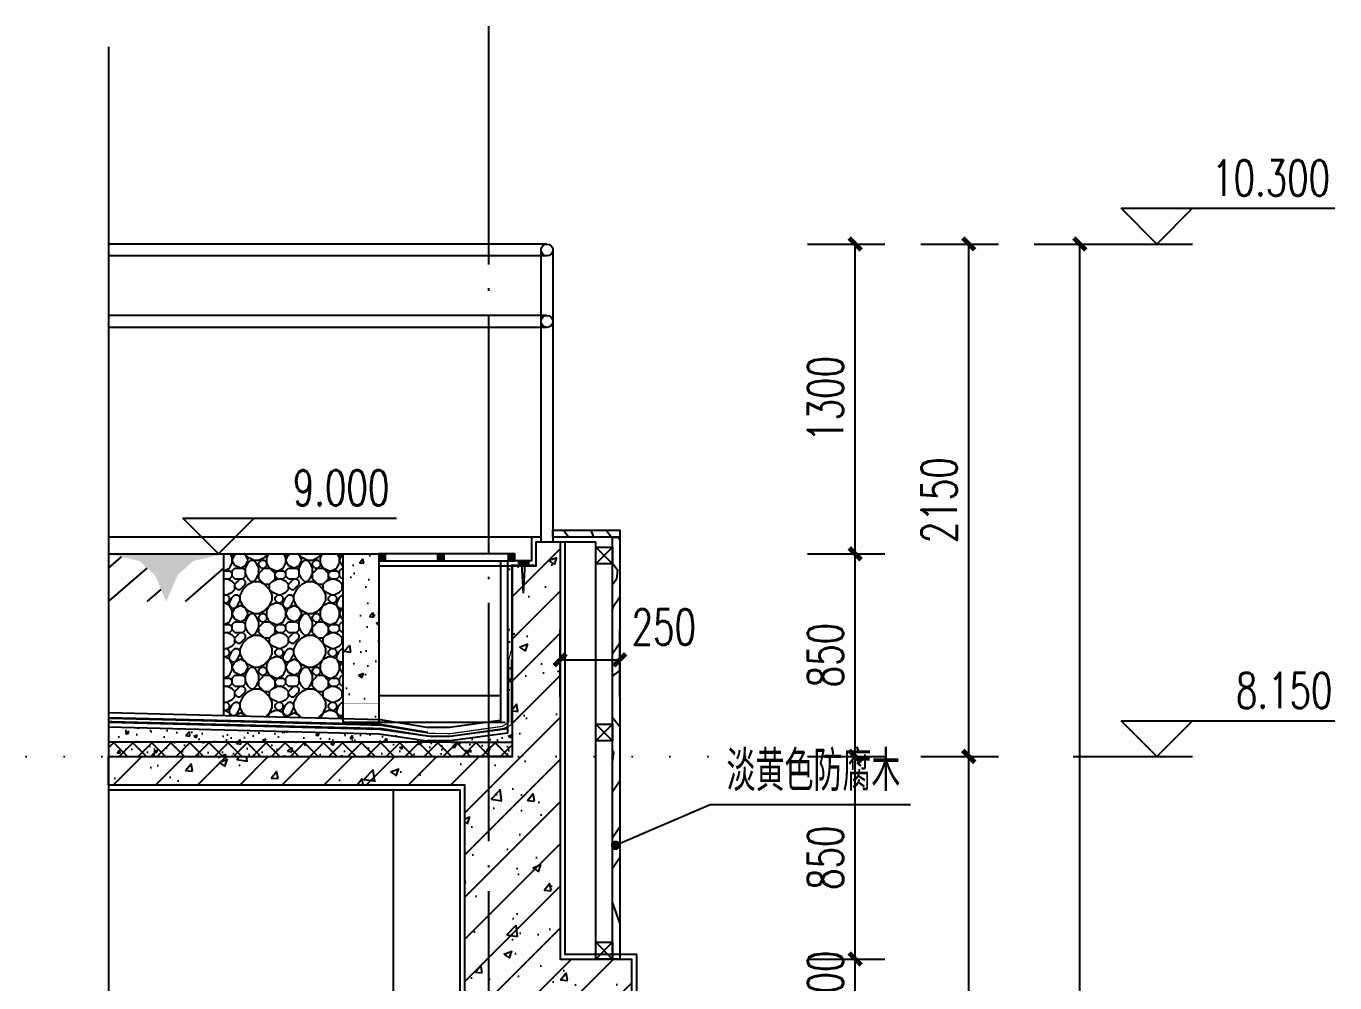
# Model space of a CAD drawing. Header units: millimetres. Extents: x -1048436 to -185795, y -983427 to 400387.
# Drawn here: x -592670 to -587180, y -728714 to -724700 of the extents above; entities that cross this region are included whole.
import ezdxf

# ---------------------------------------------------------------- set-up
doc = ezdxf.new("R2010")
doc.units = ezdxf.units.MM
doc.header["$LTSCALE"] = 500
for name, pattern in [('A-FP_05$0$pln_L5$0$Col_L4$0$PHANTOM', [63.5, 31.75, -6.35, 6.35, -6.35, 6.35, -6.35]), ('DASH', [0.35, 0.25, -0.1]), ('DOT2', [3.175, 0, -3.175]), ('DOTE', [2.42, 2, -0.2, 0.02, -0.2]), ('HIDDEN2', [0.1875, 0.125, -0.0625])]:
    doc.linetypes.add(name, pattern=pattern)
for name, color, linetype in [('JJ金属', 62, 'Continuous'), ('PUB_DIM', 3, 'Continuous'), ('建-填充', 9, 'Continuous'), ('建-墙', 254, 'Continuous'), ('建-墙-完成面', 95, 'Continuous'), ('建-墙-混凝土墙', 6, 'Continuous'), ('建-幕墙', 140, 'Continuous'), ('建-文字', 4, 'Continuous'), ('建-楼层线', 1, 'DOT2'), ('建-楼梯-扶手栏杆', 3, 'Continuous'), ('建-符号', 13, 'Continuous'), ('建-符号-引出', 150, 'Continuous'), ('建-详图', 7, 'Continuous'), ('建-轴线', 16, 'DOTE'), ('看线', 2, 'Continuous')]:
    doc.layers.add(name, color=color, linetype=linetype)
doc.styles.add('_TCH_DIM', font='SIMPLEX', dxfattribs={"bigfont": 'GBCBIG'})
doc.styles.add('_TCH_DIM_T3', font='SIMPLEX', dxfattribs={"width": 0.705882, "bigfont": 'GBCBIG'})
doc.dimstyles.new('_TCH_ARCH&&50', dxfattribs={"dimtxt": 148.75, "dimasz": 50, "dimexe": 125, "dimexo": 150, "dimgap": 50, "dimtad": 1, "dimdec": 0, "dimzin": 0, "dimdsep": 46, "dimtxsty": '_TCH_DIM_T3', "dimblk": 'ARCHTICK', "dimcen": 0.09, "dimclrt": 7, "dimazin": 2, "dimtfac": 1, "dimtdec": 0, "dimtix": 1, "dimtmove": 2, "dimatfit": 3, "dimldrblk": 'ARCHTICK', "dimfxl": 1, "dimtolj": 1, "dimtzin": 0, "dimarcsym": 0})
pattern_1 = [(45, (-632222.8, -740266.13), (-40.00004, 40.00004), []), (135, (-632222.8, -740266.13), (-40.00004, -40.00004), [])]

# ---------------------------------------------------------------- blocks, each defined once
blk = doc.blocks.new('B103')
at = {"layer": 'JJ金属', "linetype": 'HIDDEN2'}
for q in [(0, 0), (6.4, -3.5)]:
    blk.add_line((-26.4, -55.9), q, dxfattribs=at)
at = {"layer": 'JJ金属'}
for p, q in [((-4.3, 6.6), (-6.1, 3.3)), ((-6.1, 3.3), (12.5, -6.8)), ((-4.3, 6.6), (14.2, -3.5)), ((14.2, -3.5), (12.5, -6.8))]:
    blk.add_line(p, q, dxfattribs=at)
blk = doc.blocks.new('_ArchTick')
at = {"color": 0, "linetype": 'ByBlock', "const_width": 0.4}
blk.add_lwpolyline([(-0.5, -0.5), (0.5, 0.5)], dxfattribs=at)
blk = doc.blocks.new('*D171')
at = {"layer": 'Defpoints', "color": 0, "transparency": 16777216}
for p in [(-590179.9, -727358.1), (-590429.9, -727663.6), (-590179.9, -727663.6)]:
    blk.add_point(p, dxfattribs=at)
at = {"layer": 'PUB_DIM', "color": 0, "lineweight": -2, "transparency": 16777216}
for p, q in [((-590429.9, -727513.6), (-590429.9, -727233.1)), ((-590179.9, -727513.6), (-590179.9, -727233.1)), ((-590429.9, -727358.1), (-590179.9, -727358.1))]:
    blk.add_line(p, q, dxfattribs=at)
at = {"layer": 'PUB_DIM', "color": 0, "lineweight": -2, "transparency": 16777216, "xscale": 50, "yscale": 50, "zscale": 50, "rotation": 180}
blk.add_blockref('_ArchTick', (-590429.9, -727358.1), dxfattribs=at)
at = {"layer": 'PUB_DIM', "color": 0, "lineweight": -2, "transparency": 16777216, "xscale": 50, "yscale": 50, "zscale": 50}
blk.add_blockref('_ArchTick', (-590179.9, -727358.1), dxfattribs=at)
at = {"layer": 'PUB_DIM', "color": 7, "transparency": 16777216, "insert": (-589994.9, -727220.6), "char_height": 148.75, "attachment_point": 5, "style": '_TCH_DIM_T3'}
blk.add_mtext('\\A1;250', dxfattribs=at)
blk = doc.blocks.new('*D173')
at = {"layer": 'Defpoints', "color": 0, "transparency": 16777216}
for p in [(-588590.7, -725613.6), (-588249.7, -725613.6), (-588590.7, -736213.6)]:
    blk.add_point(p, dxfattribs=at)
at = {"layer": 'PUB_DIM', "color": 0, "lineweight": -2, "transparency": 16777216}
for p, q in [((-588440.7, -725613.6), (-588124.7, -725613.6)), ((-588249.7, -736213.6), (-588249.7, -725613.6)), ((-588440.7, -736213.6), (-588124.7, -736213.6))]:
    blk.add_line(p, q, dxfattribs=at)
at = {"layer": 'PUB_DIM', "color": 0, "lineweight": -2, "transparency": 16777216, "xscale": 50, "yscale": 50, "zscale": 50}
for p, rotation in [((-588249.7, -725613.6), 90), ((-588249.7, -736213.6), 270)]:
    blk.add_blockref('_ArchTick', p, dxfattribs=dict(at, rotation=rotation))
at = {"layer": 'PUB_DIM', "color": 7, "transparency": 16777216, "insert": (-588374, -730913.6), "char_height": 148.75, "attachment_point": 5, "rotation": 90, "style": '_TCH_DIM_T3'}
blk.add_mtext('\\A1;10600', dxfattribs=at)
blk = doc.blocks.new('*D174')
at = {"layer": 'Defpoints', "color": 0, "transparency": 16777216}
for p in [(-589067.1, -725613.6), (-588715.7, -725613.6), (-589067.1, -727763.6)]:
    blk.add_point(p, dxfattribs=at)
at = {"layer": 'PUB_DIM', "color": 0, "lineweight": -2, "transparency": 16777216}
for p, q in [((-588917.1, -725613.6), (-588590.7, -725613.6)), ((-588715.7, -727763.6), (-588715.7, -725613.6)), ((-588917.1, -727763.6), (-588590.7, -727763.6))]:
    blk.add_line(p, q, dxfattribs=at)
at = {"layer": 'PUB_DIM', "color": 0, "lineweight": -2, "transparency": 16777216, "xscale": 50, "yscale": 50, "zscale": 50}
for p, rotation in [((-588715.7, -725613.6), 90), ((-588715.7, -727763.6), 270)]:
    blk.add_blockref('_ArchTick', p, dxfattribs=dict(at, rotation=rotation))
at = {"layer": 'PUB_DIM', "color": 7, "transparency": 16777216, "insert": (-588840, -726688.6), "char_height": 148.75, "attachment_point": 5, "rotation": 90, "style": '_TCH_DIM_T3'}
blk.add_mtext('\\A1;2150', dxfattribs=at)
blk = doc.blocks.new('*D175')
at = {"layer": 'Defpoints', "color": 0, "transparency": 16777216}
for p in [(-589067.1, -727763.6), (-588715.7, -727763.6), (-589067.1, -731813.6)]:
    blk.add_point(p, dxfattribs=at)
at = {"layer": 'PUB_DIM', "color": 0, "lineweight": -2, "transparency": 16777216}
for p, q in [((-588917.1, -727763.6), (-588590.7, -727763.6)), ((-588715.7, -731813.6), (-588715.7, -727763.6)), ((-588917.1, -731813.6), (-588590.7, -731813.6))]:
    blk.add_line(p, q, dxfattribs=at)
at = {"layer": 'PUB_DIM', "color": 0, "lineweight": -2, "transparency": 16777216, "xscale": 50, "yscale": 50, "zscale": 50}
for p, rotation in [((-588715.7, -727763.6), 90), ((-588715.7, -731813.6), 270)]:
    blk.add_blockref('_ArchTick', p, dxfattribs=dict(at, rotation=rotation))
at = {"layer": 'PUB_DIM', "color": 7, "transparency": 16777216, "insert": (-588840, -729788.6), "char_height": 148.75, "attachment_point": 5, "rotation": 90, "style": '_TCH_DIM_T3'}
blk.add_mtext('\\A1;4050', dxfattribs=at)
blk = doc.blocks.new('*D178')
at = {"layer": 'Defpoints', "color": 0, "transparency": 16777216}
for p in [(-589542.3, -725613.6), (-589192.1, -725613.6), (-589542.3, -726913.6)]:
    blk.add_point(p, dxfattribs=at)
at = {"layer": 'PUB_DIM', "color": 0, "lineweight": -2, "transparency": 16777216}
for p, q in [((-589392.3, -725613.6), (-589067.1, -725613.6)), ((-589192.1, -726913.6), (-589192.1, -725613.6)), ((-589392.3, -726913.6), (-589067.1, -726913.6))]:
    blk.add_line(p, q, dxfattribs=at)
at = {"layer": 'PUB_DIM', "color": 0, "lineweight": -2, "transparency": 16777216, "xscale": 50, "yscale": 50, "zscale": 50}
for p, rotation in [((-589192.1, -725613.6), 90), ((-589192.1, -726913.6), 270)]:
    blk.add_blockref('_ArchTick', p, dxfattribs=dict(at, rotation=rotation))
at = {"layer": 'PUB_DIM', "color": 7, "transparency": 16777216, "insert": (-589316.5, -726263.6), "char_height": 148.75, "attachment_point": 5, "rotation": 90, "style": '_TCH_DIM_T3'}
blk.add_mtext('\\A1;1300', dxfattribs=at)
blk = doc.blocks.new('*D179')
at = {"layer": 'Defpoints', "color": 0, "transparency": 16777216}
for p in [(-589542.3, -726913.6), (-589192.1, -726913.6), (-589542.3, -727763.6)]:
    blk.add_point(p, dxfattribs=at)
at = {"layer": 'PUB_DIM', "color": 0, "lineweight": -2, "transparency": 16777216}
for p, q in [((-589392.3, -726913.6), (-589067.1, -726913.6)), ((-589192.1, -727763.6), (-589192.1, -726913.6)), ((-589392.3, -727763.6), (-589067.1, -727763.6))]:
    blk.add_line(p, q, dxfattribs=at)
at = {"layer": 'PUB_DIM', "color": 0, "lineweight": -2, "transparency": 16777216, "xscale": 50, "yscale": 50, "zscale": 50}
for p, rotation in [((-589192.1, -726913.6), 90), ((-589192.1, -727763.6), 270)]:
    blk.add_blockref('_ArchTick', p, dxfattribs=dict(at, rotation=rotation))
at = {"layer": 'PUB_DIM', "color": 7, "transparency": 16777216, "insert": (-589316.5, -727338.6), "char_height": 148.75, "attachment_point": 5, "rotation": 90, "style": '_TCH_DIM_T3'}
blk.add_mtext('\\A1;850', dxfattribs=at)
blk = doc.blocks.new('*D180')
at = {"layer": 'Defpoints', "color": 0, "transparency": 16777216}
for p in [(-589542.3, -727763.6), (-589192.1, -727763.6), (-589542.3, -728613.6)]:
    blk.add_point(p, dxfattribs=at)
at = {"layer": 'PUB_DIM', "color": 0, "lineweight": -2, "transparency": 16777216}
for p, q in [((-589392.3, -727763.6), (-589067.1, -727763.6)), ((-589192.1, -728613.6), (-589192.1, -727763.6)), ((-589392.3, -728613.6), (-589067.1, -728613.6))]:
    blk.add_line(p, q, dxfattribs=at)
at = {"layer": 'PUB_DIM', "color": 0, "lineweight": -2, "transparency": 16777216, "xscale": 50, "yscale": 50, "zscale": 50}
for p, rotation in [((-589192.1, -727763.6), 90), ((-589192.1, -728613.6), 270)]:
    blk.add_blockref('_ArchTick', p, dxfattribs=dict(at, rotation=rotation))
at = {"layer": 'PUB_DIM', "color": 7, "transparency": 16777216, "insert": (-589316.5, -728188.6), "char_height": 148.75, "attachment_point": 5, "rotation": 90, "style": '_TCH_DIM_T3'}
blk.add_mtext('\\A1;850', dxfattribs=at)
blk = doc.blocks.new('*D181')
at = {"layer": 'Defpoints', "color": 0, "transparency": 16777216}
for p in [(-589542.3, -728613.6), (-589192.1, -728613.6), (-589542.3, -728813.6)]:
    blk.add_point(p, dxfattribs=at)
at = {"layer": 'PUB_DIM', "color": 0, "lineweight": -2, "transparency": 16777216}
for p, q in [((-589192.1, -728613.6), (-589192.1, -728563.6)), ((-589392.3, -728613.6), (-589067.1, -728613.6)), ((-589192.1, -728813.6), (-589192.1, -728613.6)), ((-589392.3, -728813.6), (-589067.1, -728813.6)), ((-589192.1, -728813.6), (-589192.1, -728863.6))]:
    blk.add_line(p, q, dxfattribs=at)
at = {"layer": 'PUB_DIM', "color": 0, "lineweight": -2, "transparency": 16777216, "xscale": 50, "yscale": 50, "zscale": 50}
for p, rotation in [((-589192.1, -728613.6), 270), ((-589192.1, -728813.6), 90)]:
    blk.add_blockref('_ArchTick', p, dxfattribs=dict(at, rotation=rotation))
at = {"layer": 'PUB_DIM', "color": 7, "transparency": 16777216, "insert": (-589316.5, -728713.6), "char_height": 148.75, "attachment_point": 5, "rotation": 90, "style": '_TCH_DIM_T3'}
blk.add_mtext('\\A1;200', dxfattribs=at)
blk = doc.blocks.new('$LinePat$自然土壤')
at = {"color": 0}
for p, q in [((0, -90), (71, -19)), ((0, -300), (210.7, -89.3)), ((420, -300), (630, -90)), ((210, -300), (286.4, -223.6))]:
    blk.add_line(p, q, dxfattribs=at)
for points in [[(0, 0), (630, 0), (168, -45), (462, -45)], [(168, -45), (462, -45), (252, -132), (378, -132)], [(252, -132), (378, -132), (315, -300)]]:
    blk.add_solid(points, dxfattribs=at)

msp = doc.modelspace()

# ---------------------------------------------------------------- hatches: boundary and pattern name
at = {"layer": '建-填充', "linetype": 'A-FP_05$0$pln_L5$0$Col_L4$0$PHANTOM'}
h = msp.add_hatch(dxfattribs=at)
h.set_pattern_fill('木纹01', color=256, scale=200, angle=-97.2475)
h.set_pattern_definition([(262.75247, (-80.7, -5045.9), (692.6834, -894.5332), [40, -760]), (262.75247, (69.3, -4500.5), (692.6834, -894.5332), [80, -720]), (262.75247, (43.35, -5021.4), (692.6834, -894.5332), [40, -760]), (262.75247, (183.3, -4555.3), (692.6834, -894.5332), [40, -760]), (262.75247, (162.4, -5036.5), (692.6834, -894.5332), [40, -760]), (262.75247, (257.6, -4605.1), (692.6834, -894.5332), [40, -760]), (262.75247, (241.75, -5046.6), (692.6834, -894.5332), [40, -760]), (262.75247, (376.6, -4620.2), (692.6834, -894.5332), [40, -440, 40, -280]), (262.75247, (456, -4630.3), (692.6834, -894.5332), [80, -400, 40, -280]), (262.75247, (580.1, -4605.8), (692.6834, -894.5332), [40, -120, 40, -320, 40, -240]), (262.75247, (664.5, -4576.2), (692.6834, -894.5332), [40, -160, 80, -520]), (262.75247, (638.55, -5097.1), (692.6834, -894.5332), [40, -760]), (262.75247, (743.8, -4586.3), (692.6834, -894.5332), [40, -200, 40, -520]), (307.752474, (0, -4411.04), (793.60832, -100.9249), [113.1368, -1018.23405]), (307.752474, (-85.8, -5085.6), (793.60832, -100.9249), [226.27416, -905.0967]), (307.752474, (311, -5136.1), (793.60832, -100.9249), [56.568, -1074.80285]), (307.752474, (476.16, -4471.6), (793.60832, -100.9249), [169.7056, -961.66525]), (307.752474, (390.4, -5146.17), (793.60832, -100.9249), [282.8427, -848.5281]), (307.752474, (509.4, -5161.3), (793.60832, -100.9249), [169.7056, -961.66525]), (217.752474, (608.97, -5012.7), (-100.9249, -793.60832), [56.568, -1074.80285]), (217.752474, (9.4, -4654.2), (-100.9249, -793.60832), [113.1368, -1018.23405]), (217.752474, (321.8, -4734.2), (-100.9249, -793.60832), [113.1368, -1018.23405]), (217.752474, (132.8, -4952.1), (-100.9249, -793.60832), [113.1368, -1018.23405]), (217.752474, (455.3, -4952.8), (-100.9249, -793.60832), [113.1368, -1018.23405]), (217.752474, (529.6, -5002.6), (-100.9249, -793.60832), [169.7056, -961.66525]), (217.752474, (78.67, -4743.6), (-100.9249, -793.60832), [169.7056, -961.66525]), (217.752474, (103.2, -4867.7), (-100.9249, -793.60832), [169.7056, -961.66525]), (217.752474, (396.1, -4784), (-100.9249, -793.60832), [169.7056, -961.66525]), (217.752474, (425.7, -4868.4), (-100.9249, -793.60832), [169.7056, -961.66525]), (289.317525, (153.68, -4470.9), (-100.92491, -793.60832), [89.4427, -1699.41166]), (289.317525, (38.3, -5061.07), (-100.92491, -793.60832), [357.7709, -1431.0835]), (289.317525, (157.34, -5076.2), (-100.92491, -793.60832), [357.7709, -1431.0835]), (289.317525, (236.7, -5086.3), (-100.92491, -793.60832), [357.7712, -536, 178.888, -716.19518]), (289.317525, (345.65, -5180.8), (-100.92491, -793.60832), [89.4427, -1699.41166]), (289.317525, (714.25, -4501.88), (-100.92491, -793.60832), [89.4427, -1699.41166]), (289.317525, (633.5, -5136.76), (-100.92491, -793.60832), [178.88544, -1609.96894]), (236.187423, (-55.5, -4847.53), (-100.92491, -793.60832), [178.88544, -1609.96894]), (236.187423, (178.2, -4595), (-100.92491, -793.60832), [178.88544, -1609.96894]), (236.187423, (59.18, -4579.86), (-100.92491, -793.60832), [89.4427, -1699.40894]), (236.187423, (252.53, -4644.77), (-100.92491, -793.60832), [268.32816, -1520.5262]), (236.187423, (232.35, -4803.5), (-100.92491, -793.60832), [178.88544, -1609.96894]), (236.187423, (261.93, -4887.9), (-100.92491, -793.60832), [178.88544, -1609.96894]), (236.187423, (371.57, -4659.9), (-100.92491, -793.60832), [89.4427, -1699.40894]), (236.187423, (445.9, -4709.7), (-100.92491, -793.60832), [89.4427, -1699.40894]), (236.187423, (564.24, -5047.3), (-100.92491, -793.60832), [89.4427, -1699.40894]), (236.187423, (291.52, -4972.3), (-100.92491, -793.60832), [89.4427, -1699.40894]), (236.187423, (575.02, -4645.46), (-100.92491, -793.60832), [268.32816, -1520.5262]), (236.187423, (659.43, -4615.87), (-100.92491, -793.60832), [178.88544, -1609.96894]), (236.187423, (365.84, -5022.08), (-100.92491, -793.60832), [89.44, -804.96, 89.44, -805.01438]), (236.187423, (554.84, -4804.18), (-100.92491, -793.60832), [178.88544, -1609.96894]), (236.187423, (629.15, -4853.95), (-100.92491, -793.60832), [178.88544, -1609.96894]), (236.187423, (738.8, -4625.96), (-100.92491, -793.60832), [178.88544, -1609.96894]), (236.187423, (708.5, -4864.05), (-100.92491, -793.60832), [178.88544, -1609.96894])])
h.paths.add_polyline_path([(-590179.9, -726843.6), (-590459.9, -726843.6), (-590459.9, -726813.6), (-590179.9, -726813.6)])
h = msp.add_hatch(dxfattribs=at)
h.set_pattern_fill('木纹01', color=256, scale=200, angle=-97.2475)
h.set_pattern_definition([(262.75247, (-80.7, -945.9), (692.6834, -894.5332), [40, -760]), (262.75247, (69.3, -400.5), (692.6834, -894.5332), [80, -720]), (262.75247, (43.35, -921.4), (692.6834, -894.5332), [40, -760]), (262.75247, (183.3, -455.3), (692.6834, -894.5332), [40, -760]), (262.75247, (162.4, -936.5), (692.6834, -894.5332), [40, -760]), (262.75247, (257.6, -505.1), (692.6834, -894.5332), [40, -760]), (262.75247, (241.75, -946.6), (692.6834, -894.5332), [40, -760]), (262.75247, (376.6, -520.2), (692.6834, -894.5332), [40, -440, 40, -280]), (262.75247, (456, -530.3), (692.6834, -894.5332), [80, -400, 40, -280]), (262.75247, (580.1, -505.8), (692.6834, -894.5332), [40, -120, 40, -320, 40, -240]), (262.75247, (664.5, -476.2), (692.6834, -894.5332), [40, -160, 80, -520]), (262.75247, (638.55, -997.1), (692.6834, -894.5332), [40, -760]), (262.75247, (743.8, -486.3), (692.6834, -894.5332), [40, -200, 40, -520]), (307.752474, (0, -311.04), (793.60832, -100.9249), [113.1368, -1018.23405]), (307.752474, (-85.8, -985.6), (793.60832, -100.9249), [226.27416, -905.0967]), (307.752474, (311, -1036.1), (793.60832, -100.9249), [56.568, -1074.80285]), (307.752474, (476.16, -371.6), (793.60832, -100.9249), [169.7056, -961.66525]), (307.752474, (390.4, -1046.17), (793.60832, -100.9249), [282.8427, -848.5281]), (307.752474, (509.4, -1061.3), (793.60832, -100.9249), [169.7056, -961.66525]), (217.752474, (608.97, -912.7), (-100.9249, -793.60832), [56.568, -1074.80285]), (217.752474, (9.4, -554.2), (-100.9249, -793.60832), [113.1368, -1018.23405]), (217.752474, (321.8, -634.2), (-100.9249, -793.60832), [113.1368, -1018.23405]), (217.752474, (132.8, -852.1), (-100.9249, -793.60832), [113.1368, -1018.23405]), (217.752474, (455.3, -852.8), (-100.9249, -793.60832), [113.1368, -1018.23405]), (217.752474, (529.6, -902.6), (-100.9249, -793.60832), [169.7056, -961.66525]), (217.752474, (78.67, -643.6), (-100.9249, -793.60832), [169.7056, -961.66525]), (217.752474, (103.2, -767.7), (-100.9249, -793.60832), [169.7056, -961.66525]), (217.752474, (396.1, -684), (-100.9249, -793.60832), [169.7056, -961.66525]), (217.752474, (425.7, -768.4), (-100.9249, -793.60832), [169.7056, -961.66525]), (289.317525, (153.68, -370.9), (-100.92491, -793.60832), [89.4427, -1699.41166]), (289.317525, (38.3, -961.07), (-100.92491, -793.60832), [357.7709, -1431.0835]), (289.317525, (157.34, -976.2), (-100.92491, -793.60832), [357.7709, -1431.0835]), (289.317525, (236.7, -986.3), (-100.92491, -793.60832), [357.7712, -536, 178.888, -716.19518]), (289.317525, (345.65, -1080.8), (-100.92491, -793.60832), [89.4427, -1699.41166]), (289.317525, (714.25, -401.88), (-100.92491, -793.60832), [89.4427, -1699.41166]), (289.317525, (633.5, -1036.76), (-100.92491, -793.60832), [178.88544, -1609.96894]), (236.187423, (-55.5, -747.53), (-100.92491, -793.60832), [178.88544, -1609.96894]), (236.187423, (178.2, -495), (-100.92491, -793.60832), [178.88544, -1609.96894]), (236.187423, (59.18, -479.86), (-100.92491, -793.60832), [89.4427, -1699.40894]), (236.187423, (252.53, -544.77), (-100.92491, -793.60832), [268.32816, -1520.5262]), (236.187423, (232.35, -703.5), (-100.92491, -793.60832), [178.88544, -1609.96894]), (236.187423, (261.93, -787.9), (-100.92491, -793.60832), [178.88544, -1609.96894]), (236.187423, (371.57, -559.9), (-100.92491, -793.60832), [89.4427, -1699.40894]), (236.187423, (445.9, -609.7), (-100.92491, -793.60832), [89.4427, -1699.40894]), (236.187423, (564.24, -947.3), (-100.92491, -793.60832), [89.4427, -1699.40894]), (236.187423, (291.52, -872.3), (-100.92491, -793.60832), [89.4427, -1699.40894]), (236.187423, (575.02, -545.46), (-100.92491, -793.60832), [268.32816, -1520.5262]), (236.187423, (659.43, -515.87), (-100.92491, -793.60832), [178.88544, -1609.96894]), (236.187423, (365.84, -922.08), (-100.92491, -793.60832), [89.44, -804.96, 89.44, -805.01438]), (236.187423, (554.84, -704.18), (-100.92491, -793.60832), [178.88544, -1609.96894]), (236.187423, (629.15, -753.95), (-100.92491, -793.60832), [178.88544, -1609.96894]), (236.187423, (738.8, -525.96), (-100.92491, -793.60832), [178.88544, -1609.96894]), (236.187423, (708.5, -764.05), (-100.92491, -793.60832), [178.88544, -1609.96894])])
h.paths.add_polyline_path([(-590209.9, -726843.6), (-590179.9, -726843.6), (-590179.9, -728613.6), (-590209.9, -728613.6)])
at = {"layer": '建-填充'}
h = msp.add_hatch(dxfattribs=at)
h.set_pattern_fill('钢筋混凝土', color=256, scale=50, style=0)
h.set_pattern_definition([(45, (0, -4411.04), (-88.388348, 88.388348), []), (50, (0, -4411.04), (358.63009, -31.37607), [37.5, -412.5]), (355, (0, -4411.04), (-69.37567, 376.09607), [30, -330]), (100.4514, (29.9, -4413.66), (289.25469, 344.71977), [31.8701, -350.57106]), (46.1842, (0, -4311.04), (533.62052, -82.7595), [56.25, -618.75]), (96.6356, (44.47, -4317.94), (467.33135, 487.05894), [47.80514, -525.8565]), (351.1842, (0, -4311.04), (467.33097, 487.0593), [45, -495]), (21, (50, -4336.04), (298.45353, -201.309445), [37.5, -412.5]), (326, (50, -4336.04), (121.65767, 362.57502), [30, -330]), (71.4514, (74.87, -4352.82), (420.11131, 161.26525), [31.8701, -350.57106]), (37.5, (0, -4411.04), (6.079928, 166.446927), [0, -326, 0, -335, 0, -331.25]), (7.5, (0, -4411.04), (131.53477, 197.205856), [0, -191, 0, -318.5, 0, -126.25]), (327.5, (-111.5, -4411.04), (266.911218, -11.277436), [0, -125, 0, -390, 0, -517.5]), (317.5, (-161.5, -4411.04), (291.593085, 50.05249), [0, -162.5, 0, -259, 0, -367.5])])
h.paths.add_polyline_path([(-590429.9, -726863.6), (-590429.9, -728613.6), (-590129.9, -728613.6), (-590129.9, -728813.6), (-590829.9, -728813.6), (-590829.9, -727883.6), (-592324.1, -727883.6), (-592324.1, -727763.6), (-590829.9, -727763.6), (-590629.9, -727763.6), (-590629.9, -726963.6), (-590529.9, -726963.6), (-590529.9, -726863.6)])
h = msp.add_hatch(dxfattribs=at)
h.set_pattern_fill('混凝土', color=256, scale=20)
h.set_pattern_definition([(50, (-665775.25, -754770.33), (143.45204, -12.55043), [15, -165]), (355, (-665775.25, -754770.33), (-27.75027, 150.43843), [12, -132]), (100.4514, (-665763.29, -754771.38), (115.70188, 137.8879), [12.74804, -140.22842]), (46.1842, (-665775.25, -754730.33), (213.4482, -33.1038), [22.5, -247.5]), (96.6356, (-665757.46, -754733.1), (186.93254, 194.8236), [19.12206, -210.3426]), (351.1842, (-665775.25, -754730.33), (186.9324, 194.8237), [18, -198]), (21, (-665755.25, -754740.33), (119.38141, -80.52378), [15, -165]), (326, (-665755.25, -754740.33), (48.66307, 145.03), [12, -132]), (71.4514, (-665745.3, -754747.05), (168.04453, 64.5061), [12.74804, -140.22842]), (37.5, (-665775.246, -754770.335), (2.43197, 66.57877), [0, -130.4, 0, -134, 0, -132.5]), (7.5, (-665775.246, -754770.335), (52.61391, 78.88234), [0, -76.4, 0, -127.4, 0, -50.5]), (327.5, (-665819.846, -754770.335), (106.764487, -4.510974), [0, -50, 0, -156, 0, -207]), (317.5, (-665839.85, -754770.335), (116.63723, 20.021), [0, -65, 0, -103.6, 0, -147])])
h.paths.add_polyline_path([(-591189.3, -727668.6), (-591288.5, -727666.1), (-591288.5, -727763.6), (-590887.8, -727763.6), (-590887.8, -727698.6)])
h.paths.add_polyline_path([(-590629.9, -726923.6), (-590649.9, -726923.6), (-590649.9, -727666.6), (-590679.9, -727670.6), (-590679.9, -727746.5), (-590679.9, -727763.6), (-590629.9, -727763.6)])
h.paths.add_polyline_path([(-590647, -726969.9), (-590647, -726927.6), (-590639.6, -726927.6), (-590639.6, -726969.9)], flags=16)
h.paths.add_polyline_path([(-590884.9, -727697.7), (-590884.9, -727746.5), (-590679.9, -727746.5), (-590679.9, -727670.6)])
h.paths.add_polyline_path([(-592324.1, -727640), (-592324.1, -727763.6), (-591288.5, -727763.6), (-591288.5, -727666.1)])
h = msp.add_hatch(dxfattribs=at)
h.set_pattern_fill('卵石砌体', color=256, scale=30)
h.set_pattern_definition([(0, (-650564.72, -735635.96), (0, 225), [11.25, -33.75, 11.25, -168.75]), (0, (-650508.47, -735613.46), (0, 225), [11.25, -213.75]), (0, (-650620.97, -735590.96), (0, 225), [22.5, -202.5]), (0, (-650677.22, -735579.71), (0, 225), [33.75, -191.25]), (0, (-650564.72, -735568.46), (0, 225), [22.5, -22.5, 33.75, -146.25]), (0, (-650575.97, -735534.71), (0, 225), [33.75, -191.25]), (0, (-650632.22, -735523.46), (0, 225), [33.75, -78.75, 33.75, -78.75]), (0, (-650677.22, -735489.71), (0, 225), [33.75, -11.25, 11.25, -168.75]), (0, (-650530.97, -735467.21), (0, 225), [11.25, -213.75]), (0, (-650575.97, -735444.71), (0, 225), [22.5, -202.5]), (90, (-650722.22, -735433.46), (-225, 1e-14), [22.5, -202.5]), (90, (-650699.72, -735590.96), (-225, 1e-14), [11.25, -22.5, 33.75, -157.5]), (90, (-650643.47, -735568.46), (-225, 1e-14), [45, -11.25, 11.25, -157.5]), (90, (-650609.72, -735512.21), (-225, 1e-14), [33.75, -191.25]), (90, (-650598.47, -735613.46), (-225, 1e-14), [22.5, -202.5]), (90, (-650587.22, -735433.46), (-225, 1e-14), [22.5, -202.5]), (90, (-650575.97, -735568.46), (-225, 1e-14), [22.5, -112.5, 11.25, -78.75]), (90, (-650542.22, -735455.96), (-225, 1e-14), [11.25, -11.25, 11.25, -191.25]), (90, (-650530.97, -735557.21), (-225, 1e-14), [22.5, -33.75, 22.5, -146.25]), (90, (-650519.72, -735613.46), (-225, 1e-14), [22.5, -202.5]), (45, (-650710.97, -735613.46), (1e-14, 225), [31.81972, -63.6396, 47.7297, -175.009]), (45, (-650722.22, -735613.46), (1e-14, 225), [31.8198, -286.37824]), (45, (-650598.47, -735590.96), (1e-14, 225), [31.8198, -286.37824]), (45, (-650620.97, -735478.46), (1e-14, 225), [31.8198, -286.37824]), (45, (-650519.72, -735590.96), (1e-14, 225), [31.8198, -286.37824]), (45, (-650710.97, -735568.46), (1e-14, 225), [15.9099, -302.2881]), (45, (-650688.47, -735500.96), (1e-14, 225), [15.9099, -302.2881]), (45, (-650665.97, -735579.71), (1e-14, 225), [15.9099, -302.2881]), (45, (-650643.47, -735500.96), (1e-14, 225), [15.9099, -302.2881]), (45, (-650575.97, -735545.96), (1e-14, 225), [15.9099, -302.2881]), (45, (-650575.97, -735422.21), (1e-14, 225), [15.9099, -302.2881]), (45, (-650553.47, -735444.71), (1e-14, 225), [15.9099, -302.2881]), (45, (-650542.22, -735568.46), (1e-14, 225), [15.9099, -302.2881]), (45, (-650530.97, -735624.71), (1e-14, 225), [15.9099, -302.2881]), (45, (-650530.97, -735534.71), (1e-14, 225), [15.9099, -302.2881]), (45, (-650530.97, -735422.21), (1e-14, 225), [15.9099, -302.2881]), (45, (-650519.72, -735467.21), (1e-14, 225), [15.9099, -302.2881]), (135, (-650564.72, -735444.71), (-225, 1e-14), [15.9099, -302.2881]), (135, (-650542.22, -735422.21), (-225, 1e-14), [15.9099, -302.2881]), (135, (-650530.97, -735467.21), (-225, 1e-14), [15.9099, -302.2881]), (135, (-650497.22, -735422.21), (-225, 1e-14), [15.9099, -302.2881]), (135, (-650609.72, -735500.96), (-225, 1e-14), [15.9099, -302.2881]), (135, (-650632.22, -735523.46), (-225, 1e-14), [15.9099, -302.2881]), (135, (-650699.72, -735579.71), (-225, 1e-14), [15.9099, -302.2881]), (135, (-650677.22, -735579.71), (-225, 1e-14), [15.9099, -302.2881]), (135, (-650654.72, -735500.96), (-225, 1e-14), [15.9099, -302.2881]), (135, (-650699.72, -735534.71), (-225, 1e-14), [15.9099, -302.2881]), (135, (-650564.72, -735568.46), (-225, 1e-14), [15.9099, -302.2881]), (135, (-650530.97, -735545.96), (-225, 1e-14), [15.9099, -302.2881]), (135, (-650519.72, -735590.96), (-225, 1e-14), [15.9099, -302.2881]), (135, (-650519.72, -735568.46), (-225, 1e-14), [15.9099, -302.2881]), (135, (-650508.47, -735613.46), (-225, 1e-14), [15.9099, -302.2881]), (135, (-650688.47, -735478.46), (-225, 1e-14), [31.8198, -286.37824]), (135, (-650575.97, -735545.96), (-225, 1e-14), [31.8198, -286.37824]), (135, (-650587.22, -735624.71), (-225, 1e-14), [79.5495, -238.6485]), (26.56505, (-650722.22, -735523.46), (225, 2e-06), [25.155, -477.9603]), (26.56505, (-650688.47, -735590.96), (225, 2e-06), [25.155, -477.9603]), (26.56505, (-650643.47, -735489.71), (225, 2e-06), [25.155, -477.9603]), (26.56505, (-650553.47, -735635.96), (225, 2e-06), [25.155, -477.9603]), (26.56505, (-650587.22, -735579.71), (225, 2e-06), [25.155, -477.9603]), (26.56505, (-650564.72, -735534.71), (225, 2e-06), [25.155, -477.9603]), (26.56505, (-650598.47, -735455.96), (225, 2e-06), [25.155, -477.9603]), (26.56505, (-650519.72, -735467.21), (225, 2e-06), [25.155, -477.9603]), (63.43495, (-650699.72, -735523.46), (2e-07, 225), [25.155, -477.9603]), (63.43495, (-650699.72, -735512.21), (2e-07, 225), [25.155, -477.9603]), (63.43495, (-650609.72, -735478.46), (2e-07, 225), [50.31, -452.8053]), (63.43495, (-650530.97, -735489.71), (2e-07, 225), [25.155, -477.9603]), (63.43495, (-650542.22, -735523.46), (2e-07, 225), [25.155, -477.9603]), (63.43495, (-650654.72, -735568.46), (2e-07, 225), [25.155, -477.9603]), (63.43495, (-650542.22, -735444.71), (2e-07, 225), [25.155, -477.9603]), (63.43495, (-650508.47, -735455.96), (2e-07, 225), [25.155, -477.9603]), (116.56505, (-650710.97, -735455.96), (-2e-06, 225), [25.155, -477.9603]), (116.56505, (-650587.22, -735635.96), (-2e-06, 225), [25.155, -477.9603]), (116.56505, (-650688.47, -735489.71), (-2e-06, 225), [25.155, -477.9603]), (116.56505, (-650519.72, -735512.21), (-2e-06, 225), [25.155, -477.9603]), (116.56505, (-650598.47, -735523.46), (-2e-06, 225), [25.155, -477.9603]), (116.56505, (-650530.97, -735478.46), (-2e-06, 225), [25.155, -477.9603]), (116.56505, (-650643.47, -735523.46), (-2e-06, 225), [25.155, -477.9603]), (116.56505, (-650688.47, -735568.46), (-2e-06, 225), [25.155, -477.9603]), (153.43495, (-650699.72, -735467.21), (-225, 2e-07), [25.155, -477.9603]), (153.43495, (-650620.97, -735590.96), (-225, 2e-07), [25.155, -477.9603]), (153.43495, (-650665.97, -735489.71), (-225, 2e-07), [25.155, -477.9603]), (153.43495, (-650530.97, -735579.71), (-225, 2e-07), [25.155, -477.9603]), (153.43495, (-650564.72, -735635.96), (-225, 2e-07), [25.155, -477.9603]), (153.43495, (-650542.22, -735455.96), (-225, 2e-07), [25.155, -477.9603]), (153.43495, (-650575.97, -735534.71), (-225, 2e-07), [25.155, -477.9603]), (153.43495, (-650699.72, -735467.21), (-225, 2e-07), [25.155, -477.9603]), (153.43495, (-650497.22, -735523.46), (-225, 2e-07), [25.155, -477.9603]), (243.43495, (-650710.97, -735613.46), (-2e-07, -225), [25.155, -477.9603])])
h.paths.add_polyline_path([(-591339.9, -726913.6), (-591839.9, -726913.6), (-591839.9, -727592.2), (-591339.9, -727604.8)])
h = msp.add_hatch(dxfattribs=at)
h.set_pattern_fill('混凝土', color=256, scale=30)
h.set_pattern_definition([(50, (-606667.68, -730711.02), (215.178, -18.8256), [22.5, -247.5]), (355, (-606667.68, -730711.02), (-41.6254, 225.6576), [18, -198]), (100.4514, (-606649.75, -730712.58), (173.5528, 206.8319), [19.122, -210.3426]), (46.1842, (-606667.68, -730651.02), (320.1723, -49.6557), [33.75, -371.25]), (96.6356, (-606641, -730655.15), (280.399, 292.2354), [28.683, -315.514]), (351.1842, (-606667.68, -730651), (280.3986, 292.2356), [27, -297]), (21, (-606637.68, -730666.02), (179.0721, -120.7857), [22.5, -247.5]), (326, (-606637.68, -730666.02), (72.9946, 217.545), [18, -198]), (71.4514, (-606622.76, -730676.08), (252.0668, 96.7591), [19.122, -210.3426]), (37.5, (-606667.68, -730711.016), (3.64796, 99.86816), [0, -195.6, 0, -201, 0, -198.75]), (7.5, (-606667.68, -730711.02), (78.92086, 118.3235), [0, -114.6, 0, -191.1, 0, -75.75]), (327.5, (-606734.58, -730711.016), (160.14673, -6.76646), [0, -75, 0, -234, 0, -310.5]), (317.5, (-606764.58, -730711.02), (174.9559, 30.0315), [0, -97.5, 0, -155.4, 0, -220.5])])
h.paths.add_polyline_path([(-591339.9, -727621.8), (-591339.9, -726913.6), (-591189.9, -726913.6), (-591189.9, -727621.8)])
h = msp.add_hatch(color=256, dxfattribs=at)
h.dxf.hatch_style = 1
h.paths.add_polyline_path([(-591189.9, -726943.6), (-591162, -726943.6), (-591162, -726913.6), (-591189.9, -726913.6)])
h = msp.add_hatch(color=256, dxfattribs=at)
h.dxf.hatch_style = 1
h.paths.add_polyline_path([(-590943.7, -726943.6), (-590915.8, -726943.6), (-590915.8, -726913.6), (-590943.7, -726913.6)])
h = msp.add_hatch(color=256, dxfattribs=at)
h.dxf.hatch_style = 1
h.paths.add_polyline_path([(-590647.5, -726943.6), (-590619.6, -726943.6), (-590619.6, -726913.6), (-590647.5, -726913.6)])
h = msp.add_hatch(dxfattribs=at)
h.set_pattern_fill('多孔材料', color=256, scale=20)
h.set_pattern_definition(pattern_1)
h.paths.add_polyline_path([(-592324.1, -727703.5), (-592324.1, -727763.6), (-590629.9, -727763.5), (-590629.9, -727703.4)])
h = msp.add_hatch(dxfattribs=at)
h.set_pattern_fill('多孔材料', color=256, scale=20)
h.set_pattern_definition(pattern_1)
h.paths.add_polyline_path([(-590629.9, -727763.5), (-590629.9, -727703.4), (-590874.8, -727703.4), (-590874.8, -727763.5)])

# ---------------------------------------------------------------- linework, layer by layer
for p, q in [((-590549.9, -726843.6), (-592324.1, -726843.6)), ((-590429.9, -726863.6), (-590279.9, -726863.6)), ((-590279.9, -728613.6), (-590279.9, -726863.6)), ((-591129.9, -727903.6), (-591129.9, -731813.6))]:
    msp.add_line(p, q)
for points in [[(-590209.9, -726955.5), (-590279.9, -726955.5), (-590279.9, -726885.5), (-590209.9, -726885.5), (-590209.9, -726955.5), (-590279.9, -726885.5), (-590209.9, -726885.5), (-590279.9, -726955.5)], [(-590209.9, -727698.6), (-590279.9, -727698.6), (-590279.9, -727628.6), (-590209.9, -727628.6), (-590209.9, -727698.6), (-590279.9, -727628.6), (-590209.9, -727628.6), (-590279.9, -727698.6)], [(-590209.9, -728613.6), (-590279.9, -728613.6), (-590279.9, -728543.6), (-590209.9, -728543.6), (-590209.9, -728613.6), (-590279.9, -728543.6), (-590209.9, -728543.6), (-590279.9, -728613.6)]]:
    msp.add_lwpolyline(points)
for p, q in [((-591839.9, -727592.2), (-591839.9, -726913.6)), ((-591189.9, -726963.6), (-590614.7, -726963.6)), ((-591189.9, -727508.6), (-590679.9, -727508.6)), ((-591189.9, -727619.8), (-590659.9, -727619.8))]:
    msp.add_line(p, q, dxfattribs=at)
for points in [[(-591189.9, -726943.6), (-591162, -726943.6), (-591162, -726913.6), (-591189.9, -726913.6)], [(-590943.7, -726943.6), (-590915.8, -726943.6), (-590915.8, -726913.6), (-590943.7, -726913.6)], [(-590647.5, -726943.6), (-590619.6, -726943.6), (-590619.6, -726913.6), (-590647.5, -726913.6)]]:
    msp.add_lwpolyline(points, close=True, dxfattribs=at)
at = {"layer": '建-墙'}
msp.add_line((-591339.9, -727621.8), (-591189.9, -727621.8), dxfattribs=at)
for points in [[(-591339.9, -727621.8), (-591339.9, -726913.6), (-591189.9, -726913.6), (-591189.9, -727621.8), (-591339.9, -727621.8)], [(-590619.6, -726943.6), (-590619.6, -726913.6), (-591189.9, -726913.6), (-591189.9, -726943.6), (-590619.6, -726943.6)]]:
    msp.add_lwpolyline(points, dxfattribs=at)
at = {"layer": '建-墙', "linetype": 'DASH', "ltscale": 0.2, "const_width": 2}
msp.add_lwpolyline([(-591339.9, -727541.8), (-591189.9, -727541.8)], dxfattribs=at)
at = {"layer": '建-墙-完成面'}
for points in [[(-590429.9, -726863.6), (-590409.9, -726863.6), (-590409.9, -728593.6), (-590109.9, -728593.6), (-590109.9, -728833.6), (-590504.9, -728833.6)], [(-590679.9, -726943.6), (-590679.9, -727612.8), (-590894.5, -727642.5), (-590984.2, -727642.1)], [(-592324.1, -727580), (-591183.4, -727608.7), (-590981, -727642.4)], [(-592324.1, -727903.6), (-590849.9, -727903.6), (-590849.9, -728833.6), (-590554.9, -728833.6)]]:
    msp.add_lwpolyline(points, dxfattribs=at)
at = {"layer": '建-墙-混凝土墙'}
msp.add_lwpolyline([(-590429.9, -726863.6), (-590429.9, -728613.6), (-590129.9, -728613.6), (-590129.9, -728813.6), (-590829.9, -728813.6), (-590829.9, -727883.6), (-592324.1, -727883.6), (-592324.1, -727763.6), (-590829.9, -727763.6), (-590629.9, -727763.6), (-590629.9, -726963.6), (-590529.9, -726963.6), (-590529.9, -726863.6), (-590429.9, -726863.6)], dxfattribs=at)
at = {"layer": '建-幕墙'}
for points in [[(-590179.9, -726843.6), (-590459.9, -726843.6), (-590459.9, -726813.6), (-590179.9, -726813.6)], [(-590209.9, -726843.6), (-590179.9, -726843.6), (-590179.9, -728613.6), (-590209.9, -728613.6)]]:
    msp.add_lwpolyline(points, close=True, dxfattribs=at)
at = {"layer": '建-楼层线', "ltscale": 0.1}
msp.add_line((-592669.7, -727763.6), (-589480.3, -727763.6), dxfattribs=at)
at = {"layer": '建-楼梯-扶手栏杆'}
for p, q in [((-590484.9, -725613.6), (-592324.1, -725613.6)), ((-590509.9, -726863.6), (-590509.9, -725638.6)), ((-590459.9, -725638.6), (-590459.9, -726863.6)), ((-590484.9, -725663.6), (-592324.1, -725663.6)), ((-590484.9, -725913.6), (-592324.1, -725913.6)), ((-590484.9, -725963.6), (-592324.1, -725963.6))]:
    msp.add_line(p, q, dxfattribs=at)
for centre in [(-590484.9, -725638.6), (-590484.9, -725938.6)]:
    msp.add_circle(centre, 25, dxfattribs=at)
at = {"layer": '建-符号'}
for p, q in [((-587926.9, -725613.6), (-588076.9, -725463.6)), ((-588076.9, -725463.6), (-587179.9, -725463.6)), ((-587926.9, -725613.6), (-587776.9, -725463.6)), ((-588276.9, -725613.6), (-587776.9, -725613.6)), ((-591863.2, -726913.6), (-592013.2, -726763.6)), ((-592013.2, -726763.6), (-591116.2, -726763.6)), ((-591863.2, -726913.6), (-591713.2, -726763.6)), ((-592213.2, -726913.6), (-591713.2, -726913.6)), ((-587926.9, -727763.6), (-588076.9, -727613.6)), ((-588076.9, -727613.6), (-587179.9, -727613.6)), ((-587926.9, -727763.6), (-587776.9, -727613.6)), ((-588276.9, -727763.6), (-587776.9, -727763.6))]:
    msp.add_line(p, q, dxfattribs=at)
msp.add_lwpolyline([(-592324.1, -724786.3), (-592324.1, -730945), (-592219.1, -730983.2), (-592429.1, -731020.3), (-592324.1, -731057.5), (-592324.1, -737216.2)], dxfattribs=at)
at = {"layer": '建-符号-引出'}
for p, q in [((-590196.9, -728136.6), (-589799.9, -727964.8)), ((-590196.9, -728136.6), (-589799.9, -727964.8)), ((-589799.9, -727964.8), (-588960.6, -727964.8))]:
    msp.add_line(p, q, dxfattribs=at)
at = {"layer": '建-符号-引出', "const_width": 20}
msp.add_lwpolyline([(-590206.1, -728140.6, 1), (-590187.8, -728132.6, 1)], format="xyb", close=True, dxfattribs=at)
msp.add_lwpolyline([(-590206.1, -728140.6, 1), (-590187.8, -728132.6, 1)], format="xyb", close=True, dxfattribs=at)
at = {"layer": '建-轴线'}
msp.add_line((-590729.9, -724699.5), (-590729.9, -737042.6), dxfattribs=at)
at = {"layer": '看线'}
for q in [(-592324.1, -727703.6), (-590629.9, -727703.7)]:
    msp.add_line((-590884.9, -727703.7), q, dxfattribs=at)
for points in [[(-590509.9, -726843.6), (-590549.9, -726843.6), (-590549.9, -726943.6), (-590649.9, -726943.6), (-590649.9, -727666.6), (-590891.7, -727698.6), (-590987, -727698.6)], [(-592324.1, -726913.6), (-591339.9, -726913.6)], [(-592324.1, -727600), (-591185.3, -727628.7), (-590984.3, -727662.1)], [(-592324.1, -727620), (-591187.3, -727648.7), (-590976.3, -727678.6), (-590893, -727678.6), (-590649.9, -727646.4)], [(-592324.1, -727640), (-591189.3, -727668.6), (-590987, -727698.6), (-590987, -727703.7)], [(-592324.1, -727763.6), (-590877, -727763.6)], [(-590629.9, -727763.6), (-590877, -727763.6)]]:
    msp.add_lwpolyline(points, dxfattribs=at)
at = {"layer": '看线', "linetype": 'DASH', "ltscale": 0.5, "const_width": 5}
for points in [[(-592324.1, -727604.6), (-591180.3, -727633.8), (-590978.1, -727666.8), (-590888.6, -727667.9), (-590671.2, -727637.3), (-590645.8, -727619.3), (-590646, -727360.3), (-590633.6, -727315.3), (-590633.6, -726959.6), (-590537.2, -726959.6)], [(-590635, -727356.4), (-590635, -727631.1), (-590665.9, -727646.4), (-590893, -727678.6), (-590976.3, -727678.6), (-591180.3, -727645.6), (-592324.1, -727616.4)]]:
    msp.add_lwpolyline(points, dxfattribs=at)

# ---------------------------------------------------------------- block references
at = {"layer": '建-填充', "xscale": 0.7685333910909825, "yscale": 0.6666666666666666, "zscale": 0.6666666666666666}
msp.add_blockref('$LinePat$自然土壤', (-592324.1, -726913.6), dxfattribs=at)
at = {"layer": '建-详图', "color": 2, "xscale": 2, "yscale": 2, "zscale": 2, "rotation": 28.60282249416293}
msp.add_blockref('B103', (-590591, -726955.1), dxfattribs=at)

# ---------------------------------------------------------------- texts
at = {"layer": '建-文字', "style": '_TCH_DIM', "width": 0.705882}
for s, p in [('10.300', (-587694.9, -725411.1)), ('9.000', (-591551.2, -726711.1)), ('8.150', (-587594.9, -727561.1))]:
    msp.add_text(s, height=148.75, dxfattribs=at).set_placement(p)
at = {"layer": '建-文字', "style": '_TCH_DIM'}
msp.add_text('淡黄色防腐木', height=168.79, dxfattribs=at).set_placement((-589731.7, -727908.6))

# ---------------------------------------------------------------- dimensions: what is measured, and where the dimension line sits
at = {"layer": 'PUB_DIM'}
for p1, p2, distance, picture, middle in [((-589542.3, -726913.6), (-589542.3, -725613.6), -350.2, '*D178', (-589316.5, -726263.6)), ((-589067.1, -727763.6), (-589067.1, -725613.6), -351.4, '*D174', (-588840, -726688.6)), ((-588590.7, -736213.6), (-588590.7, -725613.6), -341, '*D173', (-588374, -730913.6)), ((-589542.3, -727763.6), (-589542.3, -726913.6), -350.2, '*D179', (-589316.5, -727338.6)), ((-589542.3, -728613.6), (-589542.3, -727763.6), -350.2, '*D180', (-589316.5, -728188.6)), ((-589067.1, -731813.6), (-589067.1, -727763.6), -351.4, '*D175', (-588840, -729788.6)), ((-589542.3, -728813.6), (-589542.3, -728613.6), -350.2, '*D181', (-589316.5, -728713.6))]:
    dim = msp.add_aligned_dim(p1=p1, p2=p2, distance=distance, dimstyle='_TCH_ARCH&&50', dxfattribs=at)
    dim.commit()
    dim.dimension.update_dxf_attribs({"geometry": picture, "text_midpoint": middle})
dim = msp.add_linear_dim(base=(-590179.9, -727358.1), p1=(-590429.9, -727663.6), p2=(-590179.9, -727663.6), angle=0, dimstyle='_TCH_ARCH&&50', dxfattribs=at)
dim.commit()
dim.dimension.update_dxf_attribs({"geometry": '*D171', "text_midpoint": (-589994.9, -727220.6), "dimtype": 129})

doc.saveas('drawing.dxf')
